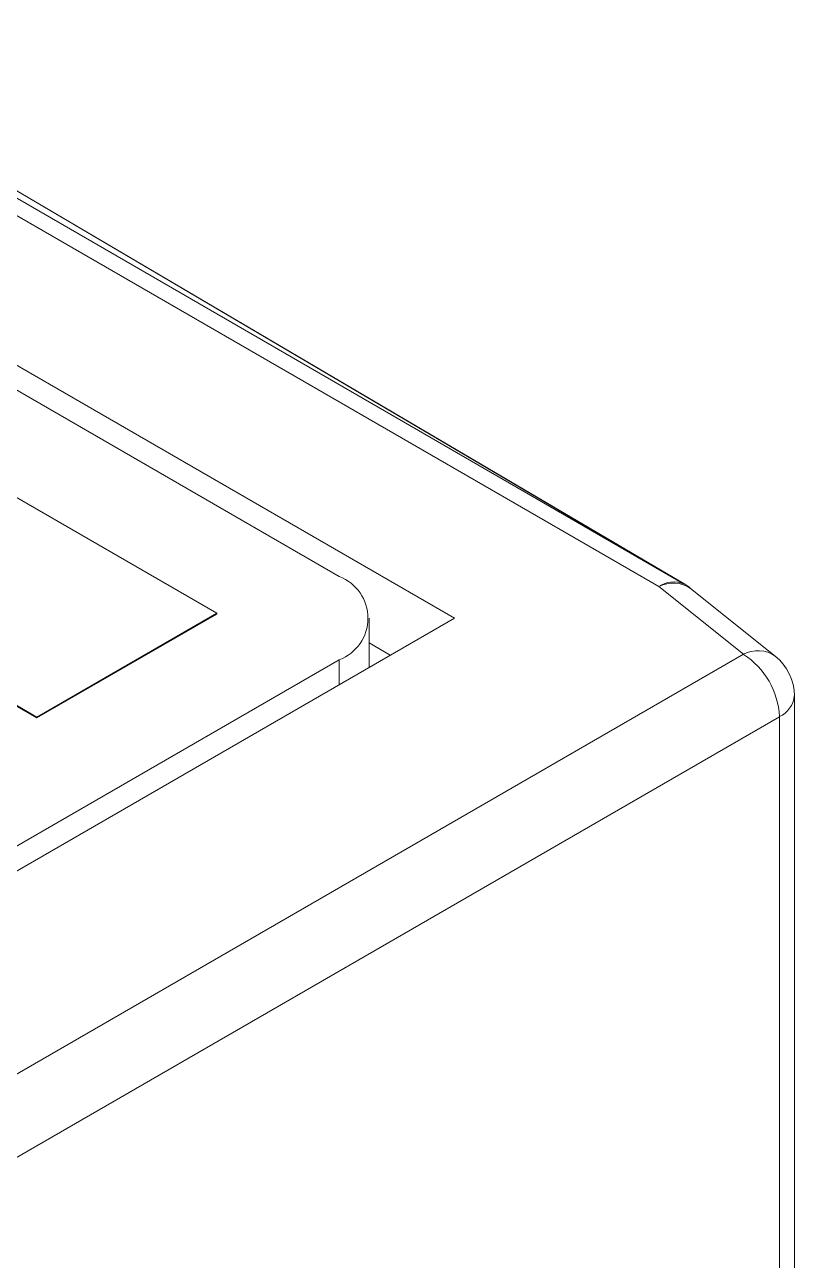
# Model space of a CAD drawing. Header units: millimetres. Extents: x 57 to 386, y 23 to 272.
# Drawn here: x 251.8 to 259.37, y 99.35 to 111.48 of the extents above; entities that cross this region are included whole.
import ezdxf

# ---------------------------------------------------------------- set-up
doc = ezdxf.new("R2010")
doc.units = ezdxf.units.MM

msp = doc.modelspace()

# ---------------------------------------------------------------- linework, layer by layer
at = {"color": 8, "lineweight": 5}
for p, q in [((240.501, 116.254), (258.278, 105.991)), ((258.035, 105.963), (240.501, 116.085)), ((254.894, 105), (254.894, 105.245))]:
    msp.add_line(p, q, dxfattribs=at)
at = {"color": 7, "lineweight": 5}
for p, q in [((258.278, 105.991), (245.087, 113.757)), ((258.289, 105.986), (245.097, 113.751)), ((256.025, 105.653), (243.423, 112.929)), ((254.894, 106.062), (243.612, 112.574)), ((253.692, 105.702), (244.026, 111.282)), ((244.078, 109.211), (251.924, 104.682)), ((244.078, 109.203), (251.924, 104.674)), ((258.866, 105.299), (258.035, 105.963)), ((258.278, 105.991), (258.289, 105.986)), ((259.178, 105.281), (258.347, 105.945)), ((251.924, 104.682), (253.692, 105.702)), ((251.924, 104.674), (253.692, 105.694)), ((253.692, 105.694), (253.692, 105.702)), ((236.933, 94.632), (256.025, 105.653)), ((255.187, 105.169), (255.187, 105.653)), ((255.396, 105.29), (255.187, 105.411)), ((237.548, 92.992), (258.866, 105.299)), ((237.64, 95.285), (254.894, 105.245)), ((259.366, 73.29), (259.366, 104.89)), ((259.219, 104.686), (237.901, 92.38)), ((251.924, 104.674), (251.924, 104.682)), ((259.219, 73.086), (259.219, 104.686))]:
    msp.add_line(p, q, dxfattribs=at)
for centre, radius, start, end in [((254.739, 105.653), 0.437, 290.7837, 69.2166), ((258.183, 105.754), 0.256, 68.0657, 125.2433), ((258.035, 105.555), 0.5, 51.3524, 59.5165), ((258.452, 104.651), 0.768, 2.606, 57.394), ((258.866, 104.89), 0.5, 360, 51.3524)]:
    msp.add_arc(centre, radius, start, end, dxfattribs=at)
at = {"color": 8, "lineweight": 5}
for centre, radius, start, end in [((258.176, 105.692), 0.306, 55.982, 117.505), ((259.007, 105.028), 0.306, 55.9823, 117.5041), ((259.116, 104.915), 0.251, 294.2792, 354.4001)]:
    msp.add_arc(centre, radius, start, end, dxfattribs=at)

doc.saveas('drawing.dxf')
